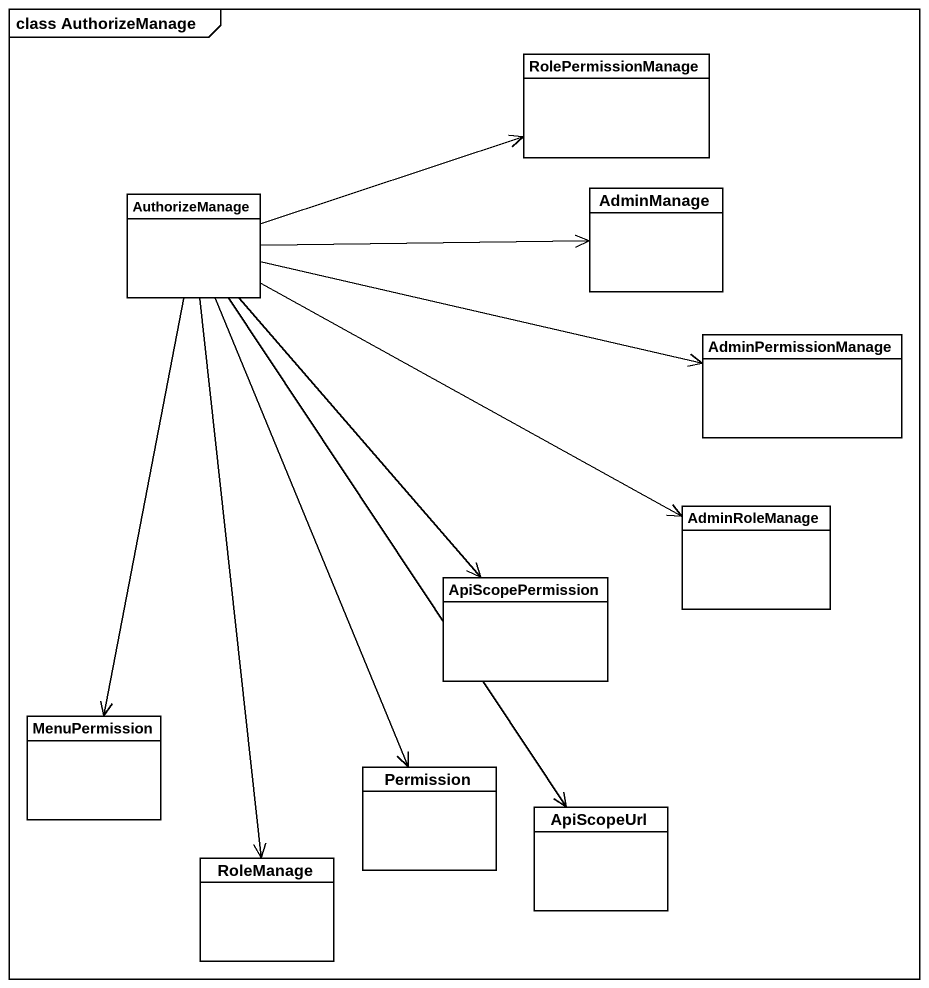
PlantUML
@startuml
mainframe class AuthorizeManage
hide circle
hide empty members
class RolePermissionManage
class AuthorizeManage
class AdminManage
class AdminPermissionManage
class AdminRoleManage
class ApiScopePermission
class MenuPermission
class Permission
class ApiScopeUrl
class RoleManage
AuthorizeManage -right-> RolePermissionManage
AuthorizeManage -right-> AdminManage
AuthorizeManage -right-> AdminPermissionManage
AuthorizeManage -right-> AdminRoleManage
AuthorizeManage --> ApiScopePermission
AuthorizeManage --> MenuPermission
AuthorizeManage --> Permission
AuthorizeManage --> ApiScopeUrl
AuthorizeManage --> RoleManage
@enduml
